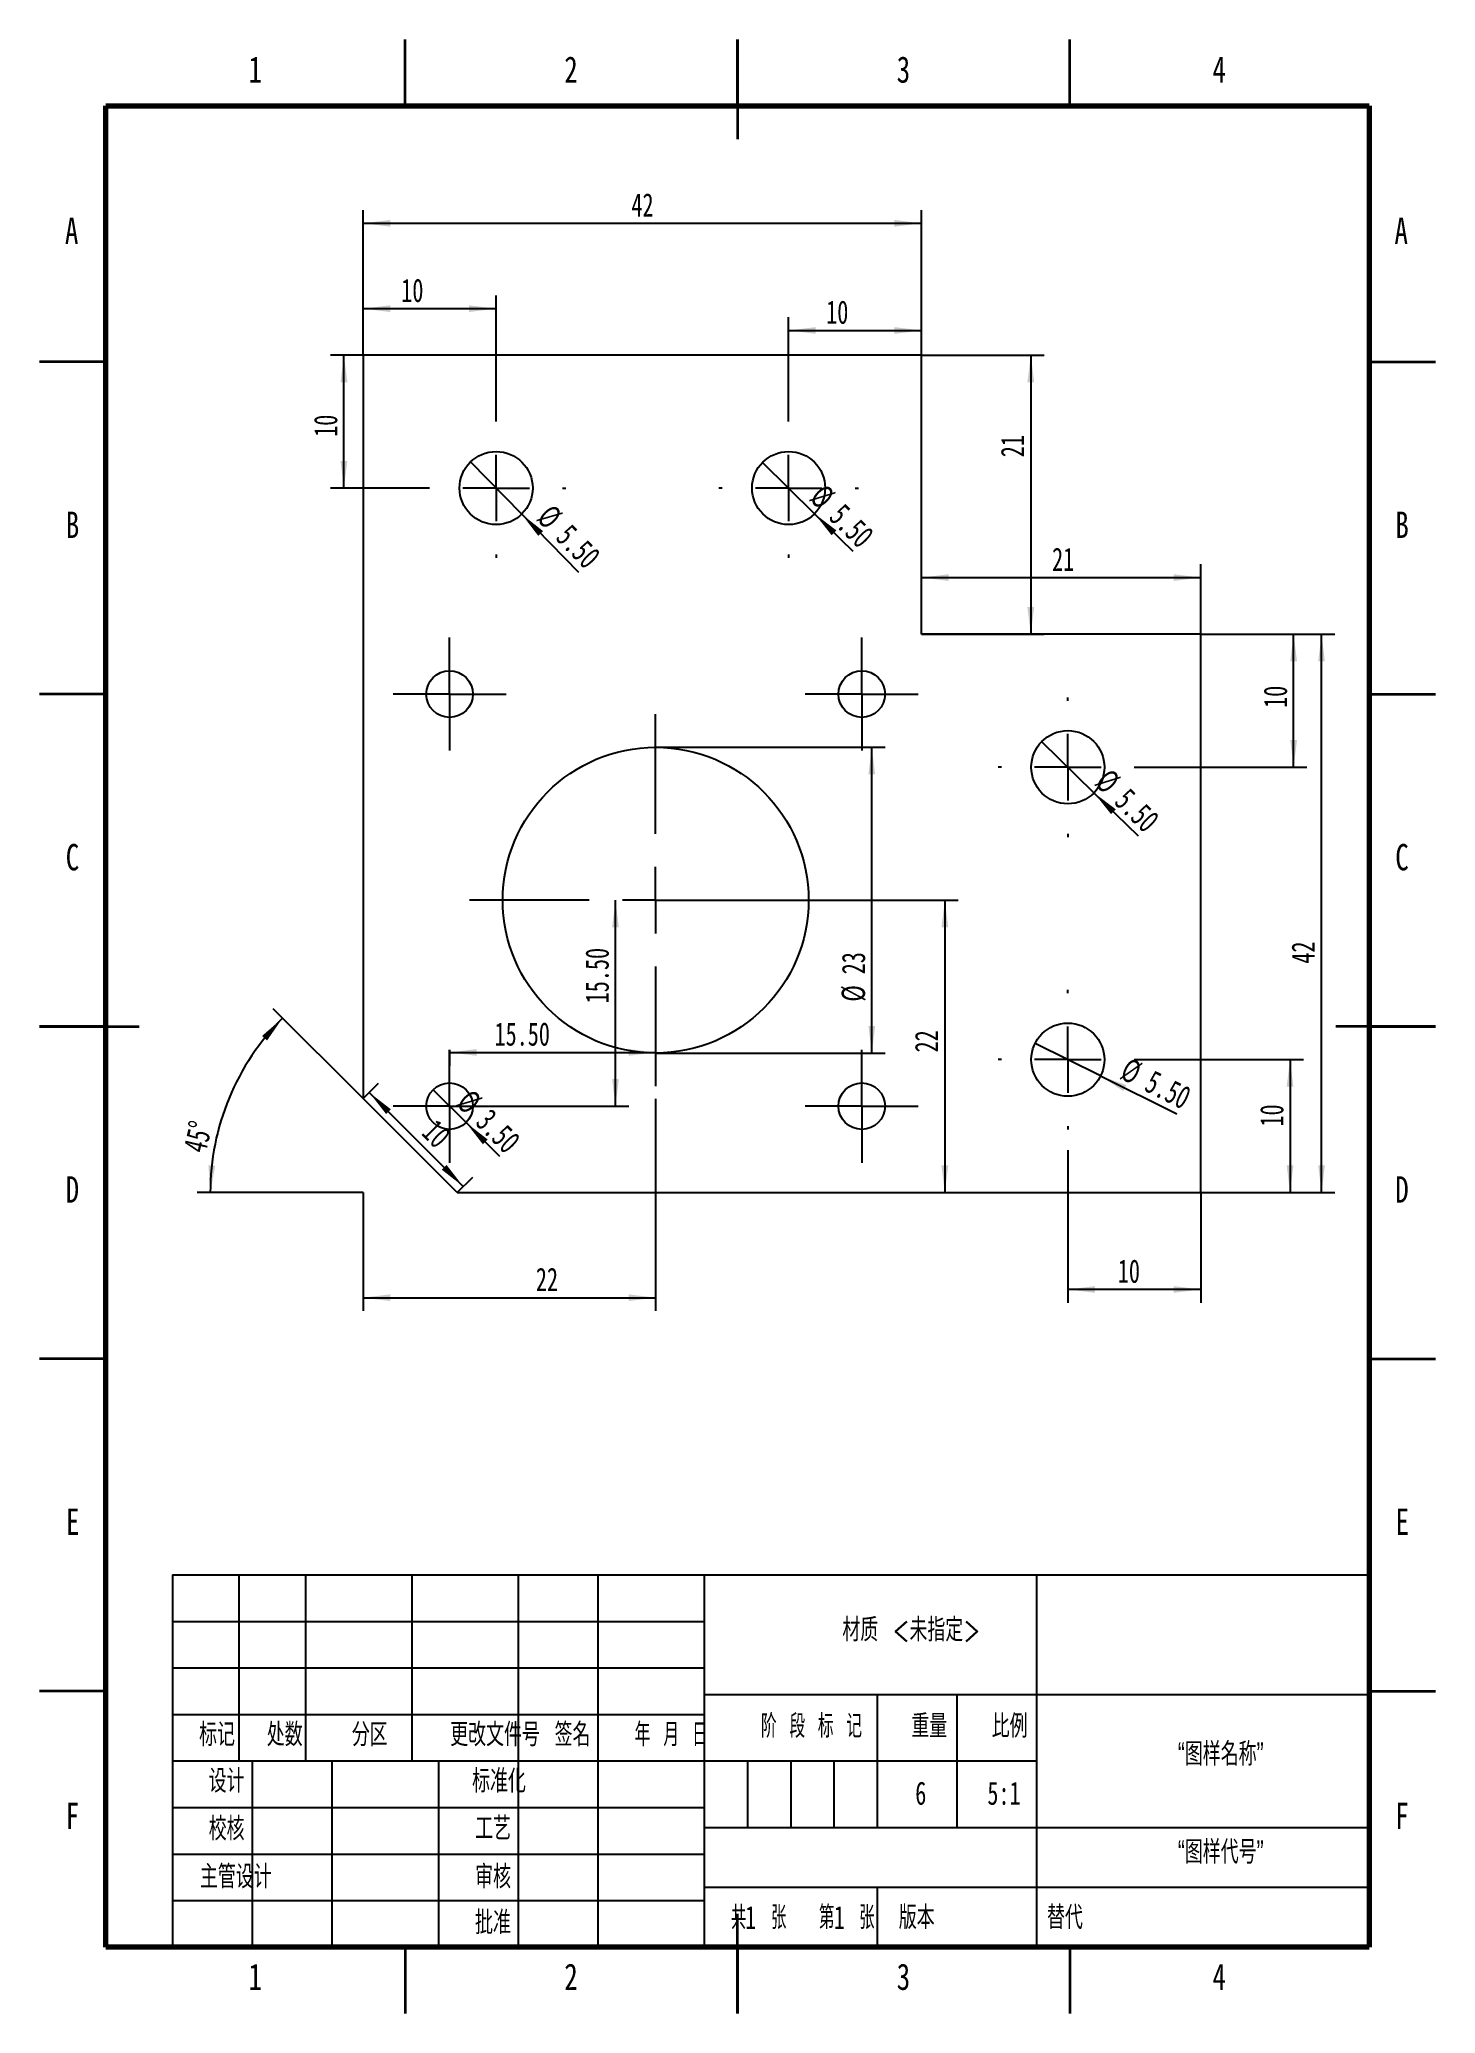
# Model space of a CAD drawing. Header units: millimetres. Extents: x 0 to 210, y 0 to 297.
import ezdxf

# ---------------------------------------------------------------- set-up
doc = ezdxf.new("R2010")
doc.units = ezdxf.units.MM
for name, color, linetype in [('10', 7, 'Continuous'), ('5', 7, 'Continuous'), ('SLD-0', 7, 'Continuous')]:
    doc.layers.add(name, color=color, linetype=linetype)
doc.styles.add('SLDTEXTSTYLE0', font='TXT', dxfattribs={"width": 0.75})
doc.styles.add('SLDTEXTSTYLE1', font='TXT', dxfattribs={"width": 0.7, "bigfont": 'bigfont'})
doc.styles.add('SLDTEXTSTYLE2', font='TXT', dxfattribs={"width": 0.7})
doc.styles.add('SLDTEXTSTYLE3', font='TXT', dxfattribs={"width": 0.6, "bigfont": 'bigfont'})
doc.styles.add('SLDTEXTSTYLE4', font='TXT', dxfattribs={"width": 0.614286, "bigfont": 'bigfont'})
doc.styles.add('SLDTEXTSTYLE5', font='TXT', dxfattribs={"width": 0.62, "bigfont": 'bigfont'})
doc.dimstyles.new('SLDDIMSTYLE0', dxfattribs={"dimtxt": 3.5, "dimasz": 4.08, "dimexe": 0, "dimexo": 0.0625, "dimgap": 0.875, "dimtad": 2, "dimlfac": 0.5, "dimrnd": 1e-09, "dimzin": 12, "dimdsep": 46, "dimtxsty": 'SLDTEXTSTYLE2', "dimsah": 1, "dimcen": 0.09, "dimadec": 0, "dimazin": 3, "dimtfac": 1, "dimtofl": 0, "dimtmove": 0, "dimatfit": 3, "dimfxl": 0, "dimfrac": 2, "dimtolj": 1, "dimtzin": 12, "dimarcsym": 0})
doc.dimstyles.new('SLDDIMSTYLE1', dxfattribs={"dimtxt": 3.5, "dimasz": 4.08, "dimexe": 0, "dimexo": 0.0625, "dimgap": 0.875, "dimtad": 2, "dimlfac": 0.5, "dimrnd": 1e-09, "dimzin": 4, "dimdsep": 46, "dimtxsty": 'SLDTEXTSTYLE2', "dimblk1": 'NONE', "dimsah": 1, "dimcen": 0, "dimadec": 0, "dimazin": 1, "dimtfac": 1, "dimtmove": 0, "dimatfit": 3, "dimldrblk": 'NONE', "dimfxl": 0, "dimfrac": 2, "dimtolj": 1, "dimtzin": 12, "dimarcsym": 0})
doc.dimstyles.new('SLDDIMSTYLE2', dxfattribs={"dimtxt": 3.5, "dimasz": 4.08, "dimexe": 0, "dimexo": 0.0625, "dimgap": 0.875, "dimtad": 2, "dimlfac": 0.5, "dimrnd": 1e-09, "dimzin": 4, "dimdsep": 46, "dimtxsty": 'SLDTEXTSTYLE2', "dimsah": 1, "dimcen": 0.09, "dimadec": 0, "dimazin": 1, "dimtfac": 1, "dimtofl": 0, "dimtmove": 0, "dimatfit": 3, "dimfxl": 0, "dimfrac": 2, "dimtolj": 1, "dimtzin": 12, "dimarcsym": 0})
doc.dimstyles.new('SLDDIMSTYLE3', dxfattribs={"dimtxt": 3.5, "dimasz": 4.08, "dimexe": 0, "dimexo": 0.0625, "dimgap": 0.875, "dimtad": 2, "dimdec": 4, "dimlfac": 0.5, "dimzin": 12, "dimdsep": 46, "dimtxsty": 'SLDTEXTSTYLE2', "dimsah": 1, "dimcen": 0.09, "dimazin": 3, "dimtfac": 1, "dimtofl": 0, "dimtmove": 0, "dimatfit": 3, "dimfxl": 0, "dimfrac": 2, "dimtolj": 1, "dimtzin": 12, "dimarcsym": 0})

# ---------------------------------------------------------------- blocks, each defined once
blk = doc.blocks.new('_D')
at = {"layer": '10'}
for p, q in [((48.69, 249.51), (48.69, 271.34)), ((132.69, 249.51), (132.69, 271.34)), ((48.69, 269.34), (132.69, 269.34))]:
    blk.add_line(p, q, dxfattribs=at)
for points in [[(48.69, 269.34), (52.77, 268.84), (52.77, 269.85)], [(132.69, 269.34), (128.61, 269.85), (128.61, 268.84)]]:
    blk.add_solid(points, dxfattribs=at)
at = {"layer": '10', "insert": (89.04, 273.86), "char_height": 3.5, "attachment_point": 1, "style": 'SLDTEXTSTYLE2'}
blk.add_mtext('42', dxfattribs=at)
blk = doc.blocks.new('_D_1')
at = {"layer": '10'}
for p, q in [((174.69, 207.51), (194.86, 207.51)), ((192.86, 123.51), (192.86, 207.51)), ((174.69, 123.51), (194.86, 123.51))]:
    blk.add_line(p, q, dxfattribs=at)
for points in [[(192.86, 207.51), (192.35, 203.43), (193.36, 203.43)], [(192.86, 123.51), (193.36, 127.59), (192.35, 127.59)]]:
    blk.add_solid(points, dxfattribs=at)
at = {"layer": '10', "insert": (188.34, 157.96), "char_height": 3.5, "attachment_point": 1, "rotation": 90, "style": 'SLDTEXTSTYLE2'}
blk.add_mtext('42', dxfattribs=at)
blk = doc.blocks.new('_D_2')
at = {"layer": '10'}
for p, q in [((132.69, 207.51), (132.69, 218.04)), ((174.69, 207.51), (174.69, 218.04)), ((132.69, 216.04), (174.69, 216.04))]:
    blk.add_line(p, q, dxfattribs=at)
for points in [[(132.69, 216.04), (136.77, 215.53), (136.77, 216.55)], [(174.69, 216.04), (170.61, 216.55), (170.61, 215.53)]]:
    blk.add_solid(points, dxfattribs=at)
at = {"layer": '10', "insert": (152.32, 220.55), "char_height": 3.5, "attachment_point": 1, "style": 'SLDTEXTSTYLE2'}
blk.add_mtext('21', dxfattribs=at)
blk = doc.blocks.new('_D_3')
at = {"layer": '10'}
for p, q in [((132.69, 249.51), (151.12, 249.51)), ((149.12, 249.51), (149.12, 207.51)), ((132.69, 207.51), (151.12, 207.51))]:
    blk.add_line(p, q, dxfattribs=at)
for points in [[(149.12, 249.51), (148.61, 245.43), (149.63, 245.43)], [(149.12, 207.51), (149.63, 211.59), (148.61, 211.59)]]:
    blk.add_solid(points, dxfattribs=at)
at = {"layer": '10', "insert": (144.61, 234.15), "char_height": 3.5, "attachment_point": 1, "rotation": 90, "style": 'SLDTEXTSTYLE2'}
blk.add_mtext('21', dxfattribs=at)
blk = doc.blocks.new('_D_4')
at = {"layer": '10'}
for q in [(64.84, 233.44), (81.1, 216.85)]:
    blk.add_line((72.54, 225.58), q, dxfattribs=at)
blk.add_solid([(72.54, 225.58), (75.03, 222.31), (75.76, 223.03)], dxfattribs=at)
at = {"layer": '10', "char_height": 3.5, "attachment_point": 1, "rotation": 314.4327, "style": 'SLDTEXTSTYLE2'}
for s, insert in [('%%c', (77.12, 227.3)), ('5.50', (79.99, 224.35))]:
    blk.add_mtext(s, dxfattribs=dict(at, insert=insert))
blk = doc.blocks.new('_NONE')
blk = doc.blocks.new('_D_5')
at = {"layer": '10'}
for p, q in [((48.69, 249.51), (48.69, 258.5)), ((68.69, 240.01), (68.69, 258.5)), ((68.69, 256.5), (48.69, 256.5))]:
    blk.add_line(p, q, dxfattribs=at)
for points in [[(48.69, 256.5), (52.77, 255.99), (52.77, 257.01)], [(68.69, 256.5), (64.61, 257.01), (64.61, 255.99)]]:
    blk.add_solid(points, dxfattribs=at)
at = {"layer": '10', "insert": (54.42, 261.01), "char_height": 3.5, "attachment_point": 1, "style": 'SLDTEXTSTYLE2'}
blk.add_mtext('10', dxfattribs=at)
blk = doc.blocks.new('_D_6')
at = {"layer": '10'}
for p, q in [((48.69, 249.51), (43.8, 249.51)), ((45.8, 229.51), (45.8, 249.51)), ((58.19, 229.51), (43.8, 229.51))]:
    blk.add_line(p, q, dxfattribs=at)
for points in [[(45.8, 249.51), (45.29, 245.43), (46.31, 245.43)], [(45.8, 229.51), (46.31, 233.59), (45.29, 233.59)]]:
    blk.add_solid(points, dxfattribs=at)
at = {"layer": '10', "insert": (41.29, 237.22), "char_height": 3.5, "attachment_point": 1, "rotation": 90, "style": 'SLDTEXTSTYLE2'}
blk.add_mtext('10', dxfattribs=at)
blk = doc.blocks.new('_D_7')
at = {"layer": '10'}
for p, q in [((154.69, 129.89), (154.69, 106.94)), ((174.69, 123.51), (174.69, 106.94)), ((174.69, 108.94), (154.69, 108.94))]:
    blk.add_line(p, q, dxfattribs=at)
for points in [[(154.69, 108.94), (158.77, 108.43), (158.77, 109.44)], [(174.69, 108.94), (170.61, 109.44), (170.61, 108.43)]]:
    blk.add_solid(points, dxfattribs=at)
at = {"layer": '10', "insert": (162.21, 113.45), "char_height": 3.5, "attachment_point": 1, "style": 'SLDTEXTSTYLE2'}
blk.add_mtext('10', dxfattribs=at)
blk = doc.blocks.new('_D_8')
at = {"layer": '10'}
for p, q in [((92.69, 137.61), (92.69, 105.7)), ((48.69, 123.51), (48.69, 105.7)), ((48.69, 107.7), (92.69, 107.7))]:
    blk.add_line(p, q, dxfattribs=at)
for points in [[(48.69, 107.7), (52.77, 107.19), (52.77, 108.2)], [(92.69, 107.7), (88.61, 108.2), (88.61, 107.19)]]:
    blk.add_solid(points, dxfattribs=at)
at = {"layer": '10', "insert": (74.67, 112.21), "char_height": 3.5, "attachment_point": 1, "style": 'SLDTEXTSTYLE2'}
blk.add_mtext('22', dxfattribs=at)
blk = doc.blocks.new('_D_9')
at = {"layer": '10'}
for p, q in [((93.58, 167.51), (138.19, 167.51)), ((136.19, 167.51), (136.19, 123.51))]:
    blk.add_line(p, q, dxfattribs=at)
for points in [[(136.19, 167.51), (135.68, 163.43), (136.7, 163.43)], [(136.19, 123.51), (136.7, 127.59), (135.68, 127.59)]]:
    blk.add_solid(points, dxfattribs=at)
at = {"layer": '10', "insert": (131.68, 144.6), "char_height": 3.5, "attachment_point": 1, "rotation": 90, "style": 'SLDTEXTSTYLE2'}
blk.add_mtext('22', dxfattribs=at)
blk = doc.blocks.new('_D_10')
at = {"layer": '10'}
for q in [(59.21, 138.99), (69.21, 128.99)]:
    blk.add_line((64.16, 134.04), q, dxfattribs=at)
blk.add_solid([(64.16, 134.04), (66.69, 130.79), (67.41, 131.51)], dxfattribs=at)
at = {"layer": '10', "char_height": 3.5, "attachment_point": 1, "rotation": 315, "style": 'SLDTEXTSTYLE2'}
for s, insert in [('%%c', (65, 139.28)), ('3.50', (67.9, 136.36))]:
    blk.add_mtext(s, dxfattribs=dict(at, insert=insert))
blk = doc.blocks.new('_D_11')
at = {"layer": '10'}
for p, q in [((61.69, 145.01), (61.69, 142.6)), ((61.69, 144.6), (92.69, 144.6))]:
    blk.add_line(p, q, dxfattribs=at)
for points in [[(61.69, 144.6), (65.77, 144.1), (65.77, 145.11)], [(92.69, 144.6), (88.61, 145.11), (88.61, 144.1)]]:
    blk.add_solid(points, dxfattribs=at)
at = {"layer": '10', "insert": (68.45, 149.12), "char_height": 3.5, "attachment_point": 1, "style": 'SLDTEXTSTYLE2'}
blk.add_mtext('15.50', dxfattribs=at)
blk = doc.blocks.new('_D_12')
at = {"layer": '10'}
for p, q in [((86.64, 136.51), (86.64, 167.51)), ((70.19, 136.51), (88.64, 136.51))]:
    blk.add_line(p, q, dxfattribs=at)
for points in [[(86.64, 167.51), (86.14, 163.43), (87.15, 163.43)], [(86.64, 136.51), (87.15, 140.59), (86.14, 140.59)]]:
    blk.add_solid(points, dxfattribs=at)
at = {"layer": '10', "insert": (82.13, 151.99), "char_height": 3.5, "attachment_point": 1, "rotation": 90, "style": 'SLDTEXTSTYLE2'}
blk.add_mtext('15.50', dxfattribs=at)
blk = doc.blocks.new('_D_13')
at = {"layer": '10'}
for p, q in [((48.69, 137.65), (35.16, 151.18)), ((48.69, 123.51), (23.7, 123.51))]:
    blk.add_line(p, q, dxfattribs=at)
blk.add_arc((62.83, 123.51), 37.14, 135, 180, dxfattribs=at)
for points in [[(36.57, 149.77), (33.47, 147.07), (34.23, 146.39)], [(25.7, 123.51), (26.43, 127.56), (25.41, 127.61)]]:
    blk.add_solid(points, dxfattribs=at)
at = {"layer": '10', "insert": (21.59, 130.1), "char_height": 3.5, "attachment_point": 1, "rotation": 76.716, "style": 'SLDTEXTSTYLE2'}
blk.add_mtext('45°', dxfattribs=at)
blk = doc.blocks.new('_D_14')
at = {"layer": '10'}
for p, q in [((48.69, 137.65), (51.02, 139.99)), ((49.61, 138.57), (63.75, 124.43)), ((62.83, 123.51), (65.17, 125.85))]:
    blk.add_line(p, q, dxfattribs=at)
for points in [[(49.61, 138.57), (52.14, 135.33), (52.85, 136.05)], [(63.75, 124.43), (61.23, 127.68), (60.51, 126.96)]]:
    blk.add_solid(points, dxfattribs=at)
at = {"layer": '10', "insert": (59.78, 134.79), "char_height": 3.5, "attachment_point": 1, "rotation": 315, "style": 'SLDTEXTSTYLE2'}
blk.add_mtext('10', dxfattribs=at)
blk = doc.blocks.new('_D_15')
at = {"layer": '10'}
for p, q in [((92.69, 190.51), (127.2, 190.51)), ((125.2, 144.51), (125.2, 190.51)), ((92.69, 144.51), (127.2, 144.51))]:
    blk.add_line(p, q, dxfattribs=at)
for points in [[(125.2, 190.51), (124.69, 186.43), (125.71, 186.43)], [(125.2, 144.51), (125.71, 148.59), (124.69, 148.59)]]:
    blk.add_solid(points, dxfattribs=at)
at = {"layer": '10', "char_height": 3.5, "attachment_point": 1, "rotation": 90, "style": 'SLDTEXTSTYLE2'}
for s, insert in [('23', (120.69, 156.35)), ('%%c', (120.67, 152.24))]:
    blk.add_mtext(s, dxfattribs=dict(at, insert=insert))
blk = doc.blocks.new('_D_16')
at = {"layer": '10'}
for p, q in [((165.19, 143.51), (190.12, 143.51)), ((188.12, 143.51), (188.12, 123.51)), ((174.69, 123.51), (190.12, 123.51))]:
    blk.add_line(p, q, dxfattribs=at)
for points in [[(188.12, 143.51), (187.61, 139.43), (188.62, 139.43)], [(188.12, 123.51), (188.62, 127.59), (187.61, 127.59)]]:
    blk.add_solid(points, dxfattribs=at)
at = {"layer": '10', "insert": (183.61, 133.45), "char_height": 3.5, "attachment_point": 1, "rotation": 90, "style": 'SLDTEXTSTYLE2'}
blk.add_mtext('10', dxfattribs=at)
blk = doc.blocks.new('_D_17')
at = {"layer": '10'}
for p, q in [((174.69, 207.51), (190.66, 207.51)), ((188.66, 187.51), (188.66, 207.51)), ((165.19, 187.51), (190.66, 187.51))]:
    blk.add_line(p, q, dxfattribs=at)
for points in [[(188.66, 207.51), (188.15, 203.43), (189.17, 203.43)], [(188.66, 187.51), (189.17, 191.59), (188.15, 191.59)]]:
    blk.add_solid(points, dxfattribs=at)
at = {"layer": '10', "insert": (184.15, 196.44), "char_height": 3.5, "attachment_point": 1, "rotation": 90, "style": 'SLDTEXTSTYLE2'}
blk.add_mtext('10', dxfattribs=at)
blk = doc.blocks.new('_D_18')
at = {"layer": '10'}
for q in [(149.77, 145.96), (171.07, 135.34)]:
    blk.add_line((159.61, 141.06), q, dxfattribs=at)
blk.add_solid([(159.61, 141.06), (163.04, 138.78), (163.49, 139.69)], dxfattribs=at)
at = {"layer": '10', "char_height": 3.5, "attachment_point": 1, "rotation": 333.4987, "style": 'SLDTEXTSTYLE2'}
for s, insert in [('%%c', (163.89, 143.92)), ('5.50', (167.57, 142.07))]:
    blk.add_mtext(s, dxfattribs=dict(at, insert=insert))
blk = doc.blocks.new('_D_19')
at = {"layer": '10'}
for q in [(150.76, 191.35), (165.27, 177.18)]:
    blk.add_line((158.62, 183.67), q, dxfattribs=at)
blk.add_solid([(158.62, 183.67), (161.19, 180.45), (161.9, 181.18)], dxfattribs=at)
at = {"layer": '10', "char_height": 3.5, "attachment_point": 1, "rotation": 315.677, "style": 'SLDTEXTSTYLE2'}
for s, insert in [('%%c', (161.03, 187.52)), ('5.50', (163.96, 184.63))]:
    blk.add_mtext(s, dxfattribs=dict(at, insert=insert))
blk = doc.blocks.new('_D_20')
at = {"layer": '10'}
for q in [(108.77, 233.37), (122.33, 220)]:
    blk.add_line((116.6, 225.65), q, dxfattribs=at)
blk.add_solid([(116.6, 225.65), (119.15, 222.42), (119.87, 223.14)], dxfattribs=at)
at = {"layer": '10', "char_height": 3.5, "attachment_point": 1, "rotation": 315.3842, "style": 'SLDTEXTSTYLE2'}
for s, insert in [('%%c', (118.12, 230.34)), ('5.50', (121.04, 227.44))]:
    blk.add_mtext(s, dxfattribs=dict(at, insert=insert))
blk = doc.blocks.new('_D_21')
at = {"layer": '10'}
for p, q in [((112.69, 240.01), (112.69, 255.22)), ((112.69, 253.22), (132.69, 253.22)), ((132.69, 249.51), (132.69, 255.22))]:
    blk.add_line(p, q, dxfattribs=at)
for points in [[(112.69, 253.22), (116.77, 252.71), (116.77, 253.73)], [(132.69, 253.22), (128.61, 253.73), (128.61, 252.71)]]:
    blk.add_solid(points, dxfattribs=at)
at = {"layer": '10', "insert": (118.34, 257.73), "char_height": 3.5, "attachment_point": 1, "style": 'SLDTEXTSTYLE2'}
blk.add_mtext('10', dxfattribs=at)
blk = doc.blocks.new('SW_CENTERMARKSYMBOL_0')
at = {"layer": '10', "color": 0}
for p, q in [((0, 10), (0, 10.5)), ((0, 0), (0, 5)), ((-10, 0), (-10.5, 0)), ((0, 0), (-5, 0)), ((0, 0), (0, -5)), ((0, 0), (5, 0)), ((10, 0), (10.5, 0)), ((0, -10), (0, -10.5))]:
    blk.add_line(p, q, dxfattribs=at)
blk = doc.blocks.new('SW_CENTERMARKSYMBOL_1')
at = {"layer": '10', "color": 0}
for p, q in [((0, 10), (0, 28)), ((0, 0), (0, 5)), ((-10, 0), (-28, 0)), ((0, 0), (-5, 0)), ((0, 0), (0, -5)), ((0, 0), (5, 0)), ((10, 0), (28, 0)), ((0, -10), (0, -28))]:
    blk.add_line(p, q, dxfattribs=at)
blk = doc.blocks.new('SW_CENTERMARKSYMBOL_2')
at = {"layer": '10', "color": 0}
for p, q in [((0, 5), (0, 8.5)), ((0, 0), (0, 5)), ((-5, 0), (-8.5, 0)), ((0, 0), (-5, 0)), ((0, 0), (0, -5)), ((0, 0), (5, 0)), ((5, 0), (8.5, 0)), ((0, -5), (0, -8.5))]:
    blk.add_line(p, q, dxfattribs=at)
blk = doc.blocks.new('SW_CENTERMARKSYMBOL_3')
at = {"layer": '10', "color": 0}
for p, q in [((0, 5), (0, 8.5)), ((0, 0), (0, 5)), ((-5, 0), (-8.5, 0)), ((0, 0), (-5, 0)), ((0, 0), (0, -5)), ((0, 0), (5, 0)), ((5, 0), (8.5, 0)), ((0, -5), (0, -8.5))]:
    blk.add_line(p, q, dxfattribs=at)
blk = doc.blocks.new('SW_CENTERMARKSYMBOL_4')
at = {"layer": '10', "color": 0}
for p, q in [((0, 5), (0, 8.5)), ((0, 0), (0, 5)), ((-5, 0), (-8.5, 0)), ((0, 0), (-5, 0)), ((0, 0), (0, -5)), ((0, 0), (5, 0)), ((5, 0), (8.5, 0)), ((0, -5), (0, -8.5))]:
    blk.add_line(p, q, dxfattribs=at)
blk = doc.blocks.new('SW_CENTERMARKSYMBOL_5')
at = {"layer": '10', "color": 0}
for p, q in [((0, 5), (0, 8.5)), ((0, 0), (0, 5)), ((-5, 0), (-8.5, 0)), ((0, 0), (-5, 0)), ((0, 0), (0, -5)), ((0, 0), (5, 0)), ((5, 0), (8.5, 0)), ((0, -5), (0, -8.5))]:
    blk.add_line(p, q, dxfattribs=at)
blk = doc.blocks.new('SW_CENTERMARKSYMBOL_6')
at = {"layer": '10', "color": 0}
for p, q in [((0, 10), (0, 10.5)), ((0, 0), (0, 5)), ((-10, 0), (-10.5, 0)), ((0, 0), (-5, 0)), ((0, 0), (0, -5)), ((0, 0), (5, 0)), ((10, 0), (10.5, 0)), ((0, -10), (0, -10.5))]:
    blk.add_line(p, q, dxfattribs=at)
blk = doc.blocks.new('SW_CENTERMARKSYMBOL_7')
at = {"layer": '10', "color": 0}
for p, q in [((0, 10), (0, 10.5)), ((0, 0), (0, 5)), ((-10, 0), (-10.5, 0)), ((0, 0), (-5, 0)), ((0, 0), (0, -5)), ((0, 0), (5, 0)), ((10, 0), (10.5, 0)), ((0, -10), (0, -10.5))]:
    blk.add_line(p, q, dxfattribs=at)
blk = doc.blocks.new('SW_CENTERMARKSYMBOL_8')
at = {"layer": '10', "color": 0}
for p, q in [((0, 10), (0, 10.5)), ((0, 0), (0, 5)), ((-10, 0), (-10.5, 0)), ((0, 0), (-5, 0)), ((0, 0), (0, -5)), ((0, 0), (5, 0)), ((10, 0), (10.5, 0)), ((0, -10), (0, -10.5))]:
    blk.add_line(p, q, dxfattribs=at)

msp = doc.modelspace()

# ---------------------------------------------------------------- linework, layer by layer
at = {"color": 7, "linetype": 'Continuous', "lineweight": 35}
for p, q in [((55, 287), (55, 297)), ((105, 297), (105, 282)), ((105, 287), (105, 297)), ((155, 287), (155, 297)), ((10, 248.5), (0, 248.5)), ((200, 248.5), (210, 248.5)), ((10, 198.5), (0, 198.5)), ((200, 198.5), (210, 198.5)), ((0, 148.5), (15, 148.5)), ((10, 148.5), (0, 148.5)), ((210, 148.5), (195, 148.5)), ((200, 148.5), (210, 148.5)), ((10, 98.5), (0, 98.5)), ((200, 98.5), (210, 98.5)), ((10, 48.5), (0, 48.5)), ((200, 48.5), (210, 48.5)), ((105, 0), (105, 15)), ((55, 10), (55, 0)), ((105, 10), (105, 0)), ((155, 10), (155, 0))]:
    msp.add_line(p, q, dxfattribs=at)
at = {"color": 7, "linetype": 'Continuous', "lineweight": 70}
for p, q in [((10, 10), (10, 287)), ((10, 287), (200, 287)), ((200, 287), (200, 10)), ((200, 10), (10, 10))]:
    msp.add_line(p, q, dxfattribs=at)
at = {"color": 7, "linetype": 'Continuous', "lineweight": 25}
for p, q in [((48.68977, 249.51037), (48.68977, 137.6525)), ((132.68977, 249.51037), (48.68977, 249.51037)), ((132.68977, 207.51037), (132.68977, 249.51037)), ((174.68977, 207.51037), (132.68977, 207.51037)), ((174.68977, 123.51037), (174.68977, 207.51037)), ((62.8319, 123.51037), (48.68977, 137.6525)), ((62.8319, 123.51037), (174.68977, 123.51037))]:
    msp.add_line(p, q, dxfattribs=at)
for centre, radius in [((68.68977, 229.51037), 5.5), ((112.68977, 229.51037), 5.5), ((61.68977, 198.51037), 3.5), ((123.68977, 198.51037), 3.5), ((92.68977, 167.51037), 23), ((154.68977, 187.51037), 5.5), ((154.68977, 143.51037), 5.5), ((61.68977, 136.51037), 3.5), ((123.68977, 136.51037), 3.5)]:
    msp.add_circle(centre, radius, dxfattribs=at)
at = {"layer": '10', "color": 7, "lineweight": 25}
for p, q in [((30, 66), (30, 38)), ((40, 66), (40, 38)), ((56, 66), (56, 38)), ((72, 66), (72, 10)), ((84, 66), (84, 10)), ((100, 66), (100, 10)), ((150, 66), (150, 38)), ((100, 48), (200, 48)), ((125.98622, 48), (125.98622, 28)), ((138, 48), (138, 28)), ((20, 45), (100, 45)), ((20, 38), (150, 38)), ((32, 38), (32, 10)), ((44, 38), (44, 10)), ((60, 38), (60, 10)), ((150, 38), (150, 10)), ((20, 31), (100, 31)), ((100, 28), (200, 28)), ((20, 24), (100, 24)), ((100, 19), (200, 19)), ((20, 17), (100, 17))]:
    msp.add_line(p, q, dxfattribs=at)
at = {"layer": '10', "color": 7}
for p, q in [((20, 59), (100, 59)), ((20, 52), (100, 52))]:
    msp.add_line(p, q, dxfattribs=at)
at = {"layer": '5', "color": 7, "lineweight": 25}
for q in [(200, 66), (20, 10)]:
    msp.add_line((20, 66), q, dxfattribs=at)
at = {"layer": 'SLD-0'}
for p, q in [((106.5, 38), (106.5, 28)), ((113, 38), (113, 28)), ((119.5, 38), (119.5, 28))]:
    msp.add_line(p, q, dxfattribs=at)
at = {"layer": 'SLD-0', "lineweight": 25}
msp.add_line((125.98622, 19), (125.98622, 10), dxfattribs=at)

# ---------------------------------------------------------------- block references
at = {"layer": '10'}
for name, p in [('SW_CENTERMARKSYMBOL_0', (68.68977, 229.51037)), ('SW_CENTERMARKSYMBOL_8', (112.68977, 229.51037)), ('SW_CENTERMARKSYMBOL_2', (61.68977, 198.51037)), ('SW_CENTERMARKSYMBOL_3', (123.68977, 198.51037)), ('SW_CENTERMARKSYMBOL_6', (154.68977, 187.51037)), ('SW_CENTERMARKSYMBOL_1', (92.68977, 167.51037)), ('SW_CENTERMARKSYMBOL_7', (154.68977, 143.51037)), ('SW_CENTERMARKSYMBOL_5', (61.68977, 136.51037)), ('SW_CENTERMARKSYMBOL_4', (123.68977, 136.51037))]:
    msp.add_blockref(name, p, dxfattribs=at)

# ---------------------------------------------------------------- texts
at = {"color": 7, "linetype": 'Continuous', "lineweight": 0, "char_height": 3.96875, "attachment_point": 2, "style": 'SLDTEXTSTYLE0'}
for s, insert in [('1', (32.46004, 294.46477)), ('2', (79.96004, 294.46477)), ('3', (129.96004, 294.46477)), ('4', (177.46004, 294.46477)), ('A', (4.83969, 270.21477)), ('A', (204.83969, 270.21477)), ('B', (4.9706, 225.96477)), ('B', (204.9706, 225.96477)), ('C', (4.95866, 175.96477)), ('C', (204.95866, 175.96477)), ('D', (4.95269, 125.96477)), ('D', (204.95269, 125.96477)), ('E', (5.00781, 75.96477)), ('E', (205.00781, 75.96477)), ('F', (4.95774, 31.71477)), ('F', (204.95774, 31.71477)), ('1', (32.46004, 7.52095)), ('2', (79.96004, 7.52095)), ('3', (129.96004, 7.52095)), ('4', (177.46004, 7.52095))]:
    msp.add_mtext(s, dxfattribs=dict(at, insert=insert))
at = {"layer": '10', "char_height": 3.5}
for s, insert, attachment_point, style in [('\\M+18DDE质 <\\M+196A2\\M+18E77\\M+192E8>', (131.12787, 59.48121), 2, 'SLDTEXTSTYLE1'), ('阶 \\M+19269 标 记', (116.12546, 44.99406), 2, 'SLDTEXTSTYLE4'), ('\\M+18F64\\M+197CA', (133.85048, 44.99406), 2, 'SLDTEXTSTYLE1'), ('\\M+194E4\\M+197E1', (145.94204, 44.99406), 2, 'SLDTEXTSTYLE1'), ('标记', (26.71069, 43.71664), 2, 'SLDTEXTSTYLE1'), ('处\\M+19094', (36.88614, 43.71664), 2, 'SLDTEXTSTYLE1'), ('\\M+195AA\\M+18BE6', (49.68274, 43.71664), 2, 'SLDTEXTSTYLE1'), ('\\M+18D58\\M+189FC\\M+195B6\\M+18C8F\\M+18D86', (68.52929, 43.71664), 2, 'SLDTEXTSTYLE1'), ('签\\M+196BC', (80.18723, 43.71664), 2, 'SLDTEXTSTYLE1'), ('\\M+1944E \\M+18C8E \\M+193FA', (95.04105, 43.71664), 2, 'SLDTEXTSTYLE5'), ('\\M+18167图样\\M+196BC\\M+18FCC\\M+18168', (177.68763, 40.7909), 2, 'SLDTEXTSTYLE1'), ('设计', (28.15037, 36.73433), 2, 'SLDTEXTSTYLE1'), ('标\\M+18F79\\M+189BB', (69.12129, 36.73433), 2, 'SLDTEXTSTYLE1'), ('6', (132.5711, 34.90494), 2, 'SLDTEXTSTYLE2'), ('5:1', (145.08436, 34.90494), 2, 'SLDTEXTSTYLE2'), ('\\M+18D5A\\M+18A6A', (28.14946, 29.55609), 2, 'SLDTEXTSTYLE1'), ('\\M+18D48艺', (68.23505, 29.59853), 2, 'SLDTEXTSTYLE1'), ('\\M+18167图样\\M+191E3\\M+18D86\\M+18168', (177.69006, 26.04965), 2, 'SLDTEXTSTYLE1'), ('\\M+18EE5\\M+18AC7设计', (29.5306, 22.33011), 2, 'SLDTEXTSTYLE1'), ('审\\M+18A6A', (68.23444, 22.33011), 2, 'SLDTEXTSTYLE1'), ('\\M+194E1\\M+18F79', (68.21652, 15.44105), 2, 'SLDTEXTSTYLE1'), ('\\M+18BA4  张', (108.17823, 16.201), 2, 'SLDTEXTSTYLE3'), ('1', (106.14234, 16.201), 1, 'SLDTEXTSTYLE2'), ('\\M+191E6  张', (121.44171, 16.201), 2, 'SLDTEXTSTYLE3'), ('1', (119.47947, 16.201), 1, 'SLDTEXTSTYLE2'), ('\\M+194C5\\M+1967B', (131.9606, 16.20099), 2, 'SLDTEXTSTYLE1')]:
    msp.add_mtext(s, dxfattribs=dict(at, insert=insert, attachment_point=attachment_point, style=style))
at = {"layer": 'SLD-0', "insert": (151.56088, 16.20099), "char_height": 3.5, "attachment_point": 1, "style": 'SLDTEXTSTYLE1'}
msp.add_mtext('\\M+191D6\\M+191E3', dxfattribs=at)

# ---------------------------------------------------------------- dimensions: what is measured, and where the dimension line sits
at = {"layer": '10'}
for base, p1, p2, dimstyle, picture, middle in [((132.68977, 271.51037), (48.68977, 249.51037), (132.68977, 249.51037), 'SLDDIMSTYLE0', '_D', (90.57312, 271.51037)), ((48.68977, 258.66421), (68.68977, 229.51037), (48.68977, 249.51037), 'SLDDIMSTYLE0', '_D_5', (55.9577, 258.66421)), ((132.68977, 255.38721), (112.68977, 229.51037), (132.68977, 249.51037), 'SLDDIMSTYLE0', '_D_21', (119.88009, 255.38721)), ((174.68977, 218.20397), (132.68977, 207.51037), (174.68977, 207.51037), 'SLDDIMSTYLE0', '_D_2', (153.85817, 218.20397)), ((92.68977, 146.769), (61.68977, 136.51037), (92.68977, 137.6111), 'SLDDIMSTYLE2', '_D_11', (72.28984, 146.769)), ((92.68977, 109.86248), (48.68977, 123.51037), (92.68977, 137.6111), 'SLDDIMSTYLE0', '_D_8', (76.20216, 109.86248)), ((154.68977, 111.10188), (174.68977, 123.51037), (154.68977, 129.88879), 'SLDDIMSTYLE0', '_D_7', (163.74364, 111.10188))]:
    dim = msp.add_linear_dim(base=base, p1=p1, p2=p2, dimstyle=dimstyle, dxfattribs=at)
    dim.commit()
    dim.dimension.update_dxf_attribs({"geometry": picture, "text_midpoint": middle, "dimtype": 160})
for base, p1, p2, angle, dimstyle, picture, middle in [((43.6323, 249.51037), (68.68977, 229.51037), (48.68977, 249.51037), 90, 'SLDDIMSTYLE0', '_D_6', (43.6323, 238.75815)), ((146.95697, 207.51037), (132.68977, 249.51037), (132.68977, 207.51037), 90, 'SLDDIMSTYLE0', '_D_3', (146.95697, 235.68794)), ((186.49428, 207.51037), (154.68977, 187.51037), (174.68977, 207.51037), 90, 'SLDDIMSTYLE0', '_D_17', (186.49428, 197.97188)), ((190.68977, 207.51037), (174.68977, 123.51037), (174.68977, 207.51037), 90, 'SLDDIMSTYLE0', '_D_1', (190.68977, 159.49295)), ((84.47836, 167.51037), (61.68977, 136.51037), (93.57612, 167.51037), 90, 'SLDDIMSTYLE2', '_D_12', (84.47836, 155.82953)), ((134.023, 123.51037), (93.57612, 167.51037), (174.68977, 123.51037), 90, 'SLDDIMSTYLE0', '_D_9', (134.023, 146.13931)), ((185.95124, 123.51037), (154.68977, 143.51037), (174.68977, 123.51037), 90, 'SLDDIMSTYLE0', '_D_16', (185.95124, 134.98929)), ((65.28369, 125.96215), (48.68977, 137.6525), (62.8319, 123.51037), 315, 'SLDDIMSTYLE0', '_D_14', (59.20248, 132.04336))]:
    dim = msp.add_linear_dim(base=base, p1=p1, p2=p2, angle=angle, dimstyle=dimstyle, dxfattribs=at)
    dim.commit()
    dim.dimension.update_dxf_attribs({"geometry": picture, "text_midpoint": middle, "dimtype": 160})
for p1, p2, picture, middle in [((64.83937, 233.43777), (72.54016, 225.58297), '_D_4', (77.70474, 220.31512)), ((108.77469, 233.37329), (116.60484, 225.64744), '_D_20', (118.94859, 223.33495)), ((150.755, 191.35323), (158.62453, 183.6675), '_D_19', (161.8436, 180.52365)), ((149.76768, 145.96457), (159.61185, 141.05617), '_D_18', (166.71719, 137.51339)), ((59.21489, 138.98524), (64.16464, 134.03549), '_D_10', (65.95552, 132.24463))]:
    dim = msp.add_diameter_dim_2p(p1=p1, p2=p2, dimstyle='SLDDIMSTYLE1', dxfattribs=at)
    dim.commit()
    dim.dimension.update_dxf_attribs({"geometry": picture, "text_midpoint": middle, "dimtype": 163})
dim = msp.add_linear_dim(base=(122.51195, 190.51037), p1=(92.68977, 144.51037), p2=(92.68977, 190.51037), angle=90, text='%%c<>', dimstyle='SLDDIMSTYLE0', dxfattribs=at)
dim.commit()
dim.dimension.update_dxf_attribs({"geometry": '_D_15', "text_midpoint": (122.51195, 155.82953), "dimtype": 160})
dim = msp.add_angular_dim_2l(base=(28.52292, 137.72161), line1=((48.68977, 137.6525), (62.8319, 123.51037)), line2=((48.68977, 123.51037), (62.8319, 123.51037)), dimstyle='SLDDIMSTYLE3', dxfattribs=at)
dim.commit()
dim.dimension.update_dxf_attribs({"geometry": '_D_13', "text_midpoint": (26.68977, 132.04336), "dimtype": 162})

doc.saveas('drawing.dxf')
